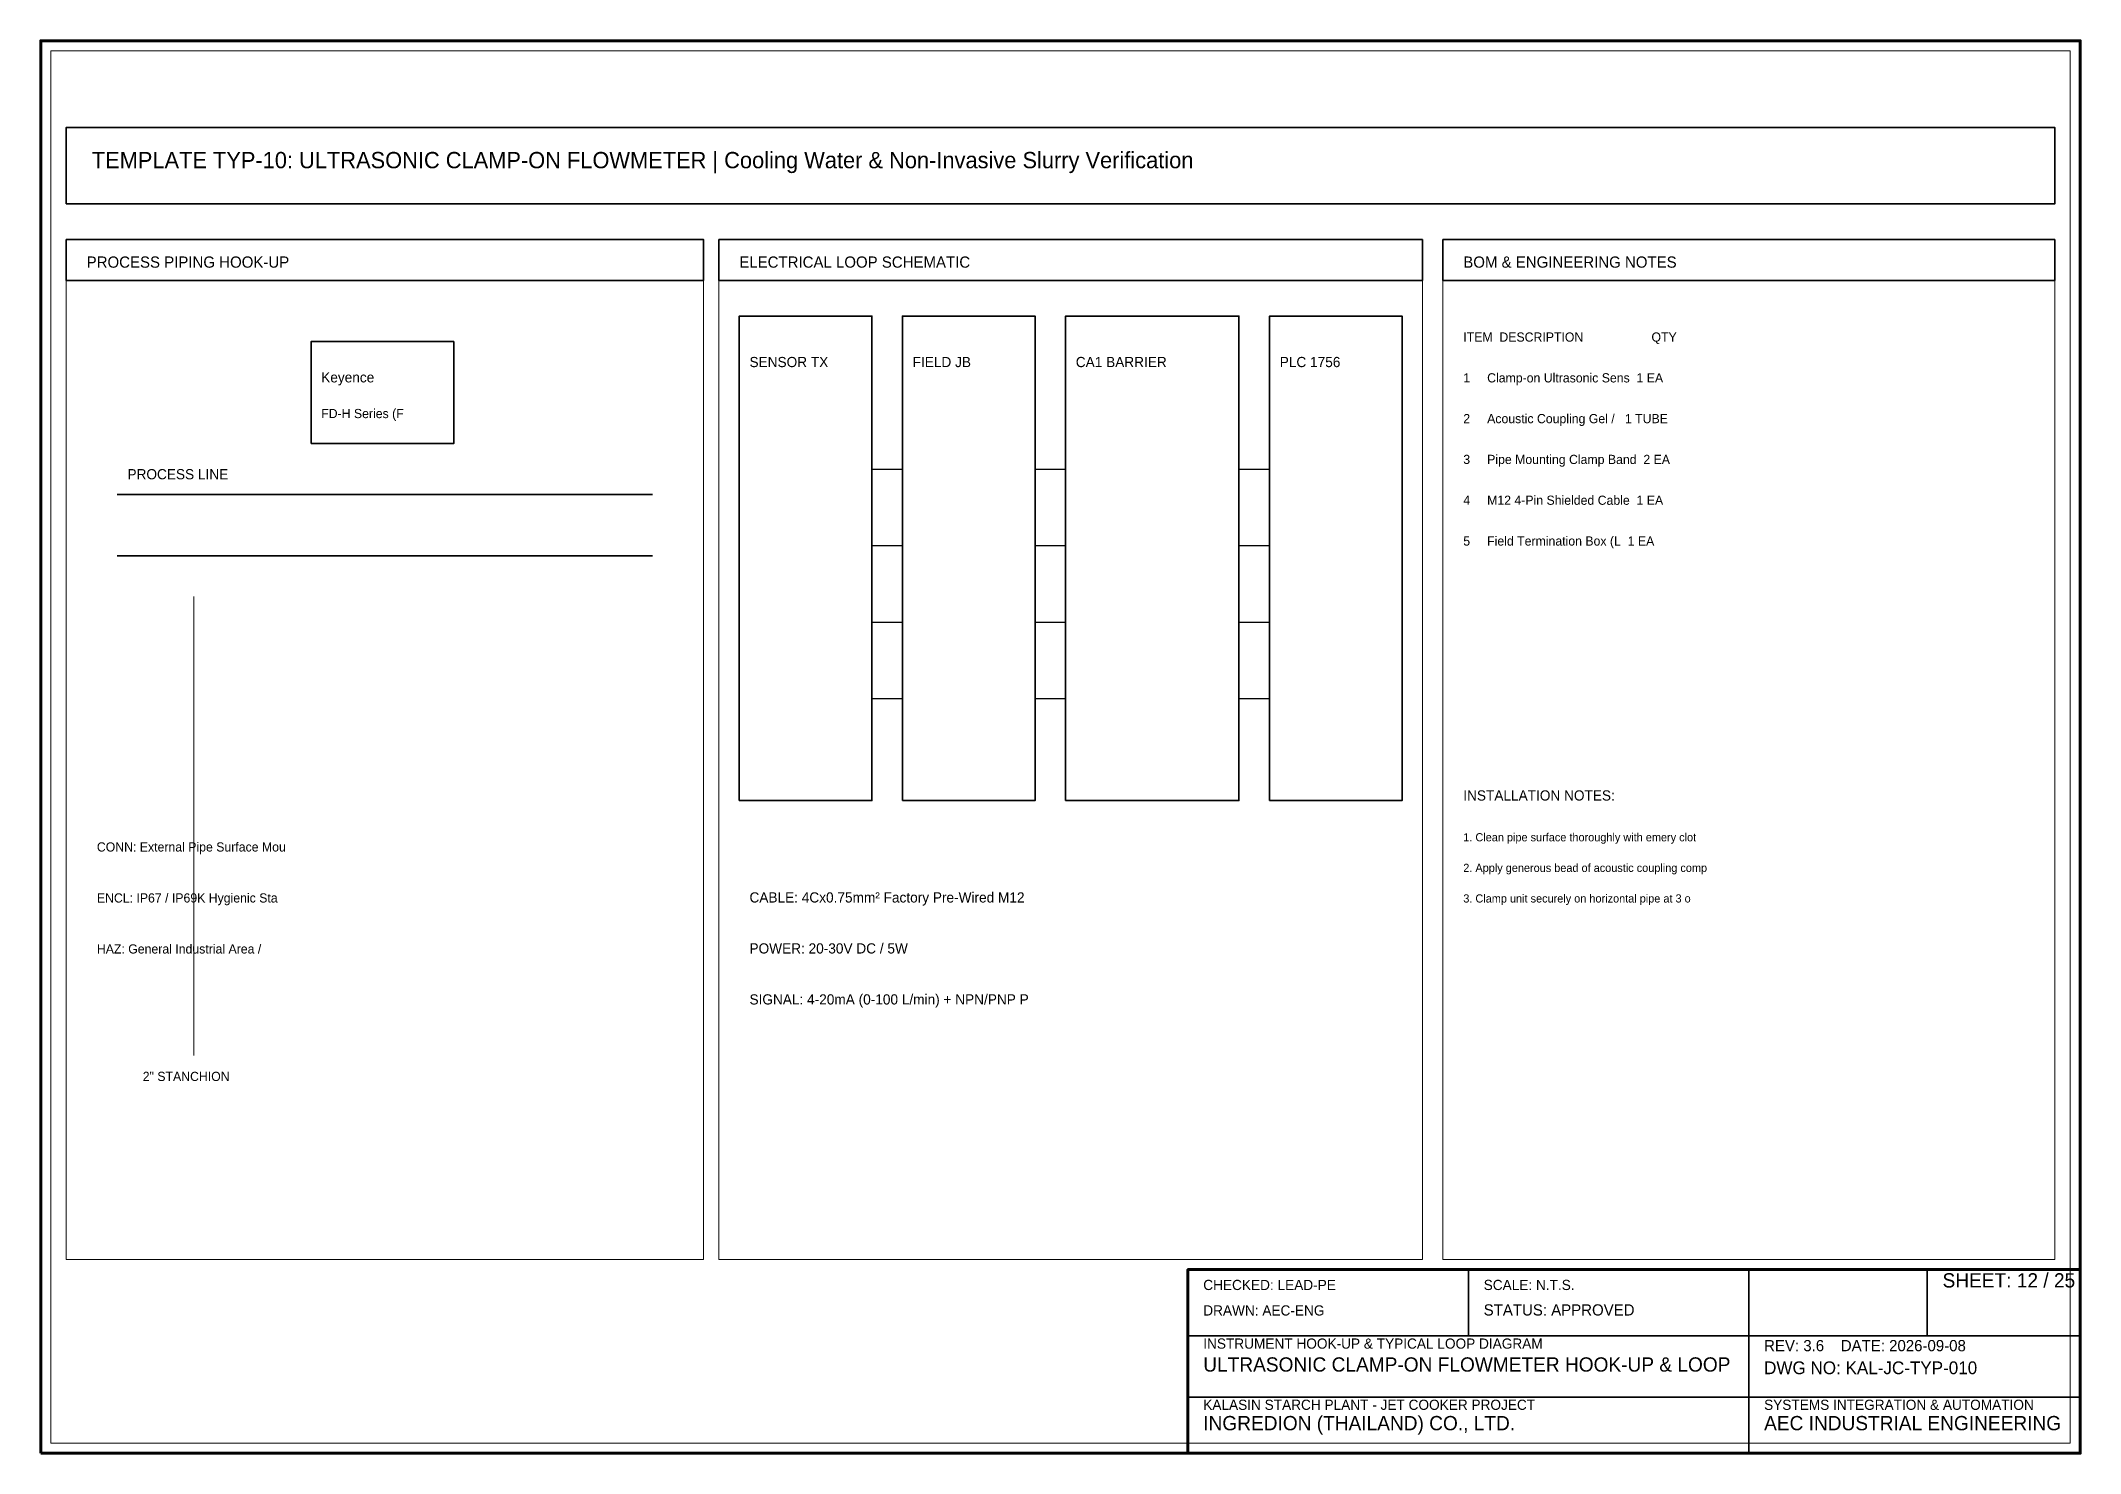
# Model space of a CAD drawing. Header units: millimetres. Extents: x 0 to 400, y 0 to 277.
import ezdxf

# ---------------------------------------------------------------- set-up
doc = ezdxf.new("R2010")
doc.units = ezdxf.units.MM
for name, color, linetype, lineweight in [('0_BORDER', 7, 'Continuous', 70), ('0_TITLE_BLOCK', 4, 'Continuous', 35), ('IE-CABLE', 6, 'Continuous', 25), ('IE-EQUIP', 2, 'Continuous', 35), ('IE-WIRE', 1, 'Continuous', 25), ('NOTATIONS', 8, 'Continuous', 18), ('RELAYS', 30, 'Continuous', 35), ('TER', 3, 'Continuous', 35), ('TEXTS', 7, 'Continuous', 25)]:
    doc.layers.add(name, color=color, linetype=linetype, lineweight=lineweight)

msp = doc.modelspace()

# ---------------------------------------------------------------- linework, layer by layer
at = {"layer": '0_BORDER'}
for points in [[(0, 0), (400, 0), (400, 277), (0, 277)], [(225, 0), (400, 0), (400, 36), (225, 36)]]:
    msp.add_lwpolyline(points, close=True, dxfattribs=at)
at = {"layer": '0_TITLE_BLOCK'}
for p, q in [((280, 23), (280, 36)), ((335, 23), (335, 36)), ((370, 23), (370, 36)), ((225, 23), (400, 23)), ((335, 0), (335, 23)), ((225, 11), (400, 11))]:
    msp.add_line(p, q, dxfattribs=at)
for points in [[(5, 230), (130, 230), (130, 238), (5, 238)], [(133, 230), (271, 230), (271, 238), (133, 238)], [(275, 230), (395, 230), (395, 238), (275, 238)]]:
    msp.add_lwpolyline(points, close=True, dxfattribs=at)
at = {"layer": 'IE-CABLE'}
for p, q in [((195, 193), (201, 193)), ((195, 178), (201, 178)), ((195, 163), (201, 163)), ((195, 148), (201, 148))]:
    msp.add_line(p, q, dxfattribs=at)
at = {"layer": 'IE-EQUIP'}
for p, q in [((15, 188), (120, 188)), ((15, 176), (120, 176))]:
    msp.add_line(p, q, dxfattribs=at)
for points in [[(5, 245), (395, 245), (395, 260), (5, 260)], [(137, 128), (163, 128), (163, 223), (137, 223)], [(241, 128), (267, 128), (267, 223), (241, 223)], [(53, 198), (81, 198), (81, 218), (53, 218)]]:
    msp.add_lwpolyline(points, close=True, dxfattribs=at)
at = {"layer": 'IE-WIRE'}
for p, q in [((163, 193), (169, 193)), ((235, 193), (241, 193)), ((163, 178), (169, 178)), ((235, 178), (241, 178)), ((163, 163), (169, 163)), ((235, 163), (241, 163)), ((163, 148), (169, 148)), ((235, 148), (241, 148))]:
    msp.add_line(p, q, dxfattribs=at)
at = {"layer": 'NOTATIONS'}
msp.add_line((30, 78), (30, 168), dxfattribs=at)
for points in [[(2, 2), (398, 2), (398, 275), (2, 275)], [(5, 38), (130, 38), (130, 238), (5, 238)], [(133, 38), (271, 38), (271, 238), (133, 238)], [(275, 38), (395, 38), (395, 238), (275, 238)]]:
    msp.add_lwpolyline(points, close=True, dxfattribs=at)
at = {"layer": 'RELAYS'}
msp.add_lwpolyline([(201, 128), (235, 128), (235, 223), (201, 223)], close=True, dxfattribs=at)
at = {"layer": 'TER'}
msp.add_lwpolyline([(169, 128), (195, 128), (195, 223), (169, 223)], close=True, dxfattribs=at)

# ---------------------------------------------------------------- texts
at = {"layer": '0_TITLE_BLOCK'}
for s, height, p in [('TEMPLATE TYP-10: ULTRASONIC CLAMP-ON FLOWMETER | Cooling Water & Non-Invasive Slurry Verification', 3.2, (10, 252)), ('PROCESS PIPING HOOK-UP', 2.2, (9, 232.5)), ('ELECTRICAL LOOP SCHEMATIC', 2.2, (137, 232.5)), ('BOM & ENGINEERING NOTES', 2.2, (279, 232.5)), ('ITEM  DESCRIPTION                    QTY', 1.8, (279, 218)), ('INSTALLATION NOTES:', 2, (279, 128)), ('SHEET: 12 / 25', 2.8, (373, 32.5)), ('STATUS: APPROVED', 2.2, (283, 27)), ('ULTRASONIC CLAMP-ON FLOWMETER HOOK-UP & LOOP ', 2.8, (228, 16)), ('INGREDION (THAILAND) CO., LTD.', 2.8, (228, 4.5)), ('AEC INDUSTRIAL ENGINEERING', 2.8, (338, 4.5))]:
    msp.add_text(s, height=height, dxfattribs=at).set_placement(p)
at = {"layer": 'IE-CABLE'}
msp.add_text('CABLE: 4Cx0.75mm² Factory Pre-Wired M12', height=2, dxfattribs=at).set_placement((139, 108))
at = {"layer": 'NOTATIONS'}
for s, height, p in [('FD-H Series (F', 1.8, (55, 203)), ('1. Clean pipe surface thoroughly with emery clot', 1.6, (279, 120)), ('2. Apply generous bead of acoustic coupling comp', 1.6, (279, 114)), ('3. Clamp unit securely on horizontal pipe at 3 o', 1.6, (279, 108)), ('2" STANCHION', 1.8, (20, 73))]:
    msp.add_text(s, height=height, dxfattribs=at).set_placement(p)
at = {"layer": 'TER'}
msp.add_text('FIELD JB', height=2, dxfattribs=at).set_placement((171, 213))
at = {"layer": 'TEXTS'}
for s, height, p in [('Keyence', 2, (55, 210)), ('SENSOR TX', 2, (139, 213)), ('CA1 BARRIER', 2, (203, 213)), ('PLC 1756', 2, (243, 213)), ('1     Clamp-on Ultrasonic Sens  1 EA', 1.8, (279, 210)), ('2     Acoustic Coupling Gel /   1 TUBE', 1.8, (279, 202)), ('PROCESS LINE', 2, (17, 191)), ('3     Pipe Mounting Clamp Band  2 EA', 1.8, (279, 194)), ('4     M12 4-Pin Shielded Cable  1 EA', 1.8, (279, 186)), ('5     Field Termination Box (L  1 EA', 1.8, (279, 178)), ('CONN: External Pipe Surface Mou', 1.8, (11, 118)), ('ENCL: IP67 / IP69K Hygienic Sta', 1.8, (11, 108)), ('POWER: 20-30V DC / 5W', 2, (139, 98)), ('HAZ: General Industrial Area /', 1.8, (11, 98)), ('SIGNAL: 4-20mA (0-100 L/min) + NPN/PNP P', 2, (139, 88)), ('CHECKED: LEAD-PE', 2, (228, 32)), ('SCALE: N.T.S.', 2, (283, 32)), ('DRAWN: AEC-ENG', 2, (228, 27)), ('INSTRUMENT HOOK-UP & TYPICAL LOOP DIAGRAM', 2, (228, 20.5)), ('REV: 3.6    DATE: 2026-09-08', 2.2, (338, 20)), ('DWG NO: KAL-JC-TYP-010', 2.5, (338, 15.5)), ('KALASIN STARCH PLANT - JET COOKER PROJECT', 2, (228, 8.5)), ('SYSTEMS INTEGRATION & AUTOMATION', 2, (338, 8.5))]:
    msp.add_text(s, height=height, dxfattribs=at).set_placement(p)

doc.saveas('drawing.dxf')
